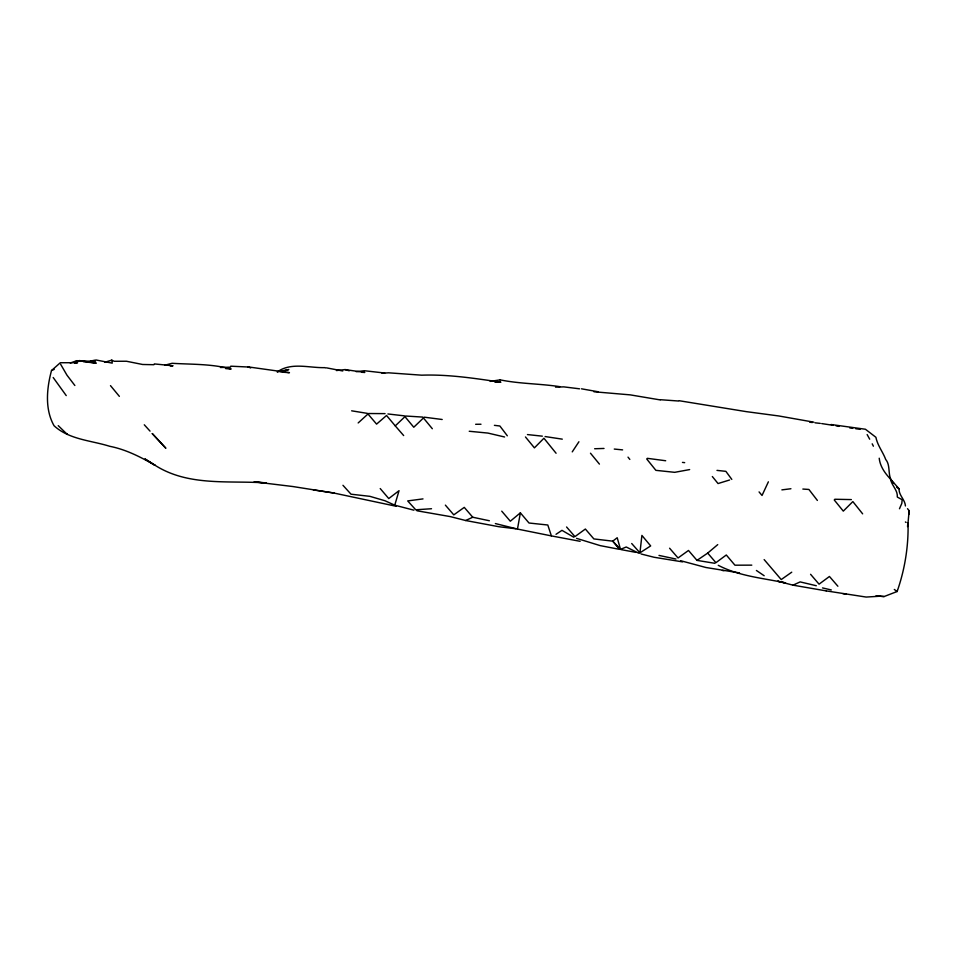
<?xml version="1.0" encoding="UTF-8"?>
<svg xmlns="http://www.w3.org/2000/svg" width="957" height="957" viewBox="0 0 957 957"><rect width="100%" height="100%" fill="white"/><g stroke="black" fill="none" stroke-linecap="round" stroke-linejoin="round"><path stroke-width="1.44" d="M907.523 508.693L909.15 510.703L907.87 524.592M908.815 514.376L909.15 510.703M639.934 552.823L641.908 535.418L650.664 545.909L639.934 552.823L631.704 543.516M897.247 590.493L897.116 591.522L884.101 596.546L876.193 595.936L884.101 596.546M551.388 535.896L517.474 529.065L520.381 512.844L529.006 523.012L547.799 525.01L551.388 535.896L580.133 541.315M907.523 526.601L908.229 522.881L907.571 525.632M907.726 525.525L908.229 522.881M413.891 510.177L394.751 505.188L399.045 490.678L388.757 498.561L380.216 488.56M74.837 363.241L77.637 362.691L60.315 362.739L51.511 370.526C46.749 388.147 44.644 409.177 54.071 425.769C69.275 439.658 90.939 440.399 109.732 446.297C126.037 449.491 140.846 457.135 155.13 465.341C188.565 486.623 228.843 480.354 266.237 482.926L254.107 481.826L292.89 486.539L334.28 493.082L333.072 492.867L396.282 506.289M899.472 508.753L901.817 503.406L902.152 499.733L897.307 497.054C897.881 490.08 891.649 485.618 890.512 479.11C885.069 473.368 880.033 466.394 879.22 458.212M768.375 481.826L762.035 495.463L759.068 491.922M572.25 451.871L578.913 441.763M403.663 435.567L395.265 425.889L404.955 416.642L413.771 427.241L423.449 417.982L432.325 428.736M74.802 362.619L76.895 360.657L80.4 361.351M358.169 422.946L367.99 413.998L376.58 424.118L386.544 415.482L395.265 425.889M669.589 548.217L678.034 557.979L688.49 550.466L696.995 560.383L707.702 553.098L717.738 544.617M520.381 512.844L510.308 521.218L501.743 511.17M494.948 382.214L500.87 382.202C474.576 378.326 448.199 374.259 421.714 375.18L388.53 372.811L381.975 373.266M791.738 572.19L781.223 579.571L764.141 559.582M556.017 534.305L561.974 530.345L573.805 537.236M277.207 371.974C291.179 361.902 309.075 368.062 324.925 367.644L325.428 367.955M416.941 510.775L450.28 516.601L465.64 520.512L472.746 517.235L489.362 520.752M718.264 565.312C739.139 576.21 762.885 578.088 785.541 582.909L777.682 581.198L792.982 585.158L800.16 581.904L816.309 585.732M51.511 370.526L54.214 369.39M566.568 526.984L574.942 536.614L585.373 529.03L593.866 538.923L612.755 541.16L620.495 549.354L626.237 546.997L638.821 553.254M70.268 363.026L76.895 360.657M729.593 479.995L718.049 483.548L712.331 476.538M104.756 362.26L111.766 360.143L114.194 361.279L126.456 361.244L142.605 364.485L153.91 364.713M90.425 361.076L95.03 360.155M164.987 365.155L172.093 363.301C191.95 364.497 211.724 363.792 231.151 369.019L225.661 368.589M280.305 371.783L288.775 369.522L277.769 371.842M336.409 370.55L344.987 369.581L364.796 372.429L361.973 372.321M154.244 363.911L173.05 365.777L170.31 366.005M689.638 469.576L674.697 472.327L655.88 470.342L646.753 459.025M230.745 366.184L249.394 367.069L289.457 372.68L282.148 372.153M490.14 381.376L499.949 379.905M423.006 498.896L407.694 500.918L415.733 509.794L431.511 508.729M781.881 489.876L790.925 488.74M356.207 371.687L364.354 370.73L384.726 373.039M555.538 387.13L563.757 386.867L579.559 388.817M879.83 596.235L866.169 597.06L826.19 590.888M220.457 367.512L230.553 367.141M594.644 448.749L604.011 448.45M475.653 424.286L480.988 424.238M751.795 565.144L734.94 565.192L726.303 554.988L715.92 562.68L707.702 553.098M368.445 413.52L385.049 413.627M77.529 361.016L95.521 361.256M834.767 499.255L851.347 499.59M593.95 391.76L630.244 394.87L660.163 399.906M660.497 399.715L678.561 401.019M405.481 416.008L422.743 417.085M665.677 460.748L647.303 458.319M802.851 489.051L808.904 489.458L817.374 500.439M469.241 431.26L487.938 433.078L504.59 436.99M559.881 386.676C539.987 383.613 519.842 383.901 500.104 379.857M614.274 449.06L622.6 449.886M527.451 434.574L542.344 436.165M716.984 470.389L725.873 471.346L731.806 479.397M809.766 422.228L812.397 422.515M815.029 422.815L820.305 423.401M83.283 361.674L96.238 363.146L79.323 360.55M682.461 462.398L684.674 462.65M387.908 413.962L404.333 415.852M494.398 425.339L499.877 425.997L507.318 435.806M515.847 528.766L498.956 526.733L465.64 520.512M424.107 417.168L442.182 419.489M821.704 423.58L833.152 425.327M679.279 400.744L746.328 411.642L778.771 415.96L813.845 422.169M849.804 427.946L852.747 428.329M855.702 428.724L860.128 429.31M739.498 572.908L705.931 567.501L680.583 560.694M722.391 570.48L723.947 570.707M313.322 489.924L334.28 493.082M545.107 436.548L562.285 439.155M842.902 593.651L846.335 594.201M831.059 424.513L865.439 429.25L875.906 437.289C877.473 445.412 882.94 451.967 885.703 459.468C891.362 466.095 886.589 477.005 893.671 483.177M351.65 410.816L367.5 413.4M696.995 560.383L714.891 563.314M682.628 561.879L654.062 557.261L641.106 553.995M792.982 585.158L826.106 590.876M836.071 425.853L838.99 426.367M581.473 388.805L597.993 391.736M620.973 549.593L635.867 552.368M326.469 367.847L342.762 370.969M95.987 359.976L112.244 363.134L111.766 360.143M658.99 555.419L675.965 559.032M517.474 529.065L495.367 523.563M822.53 587.921L831.31 589.955M249.394 367.069L247.875 366.71L250.674 367.978M344.987 369.581L349.245 370.802M576.557 538.36L600.171 545.61L619.454 549.342L612.755 541.16L617.205 537.738L620.495 549.354M394.751 505.188L385.049 500.774L369.869 496.336L351.016 494.195L342.965 485.295M145.225 459.145L155.13 465.341L145.045 459.001M896.757 487.34L899.054 488.788C898.695 495.248 905.023 499.554 905.43 505.954M905.406 521.984L906.1 522.426M756.413 570.48L764.164 575.731M894.305 589.452L897.116 591.522C904.724 569.929 908.504 546.77 908.061 523.862M66.38 433.557L67.265 434.406L58.233 425.638M144.28 424.788L150.034 431.128M890.512 479.11L899.054 488.788M837.877 586.234L829.444 576.473L819.06 584.177L810.579 574.296M445.376 505.129L453.785 514.866L464.265 507.377L472.746 517.235M556.077 453.247L543.935 438.246L534.413 447.864L525.465 436.966M66.236 395.6L53.185 377.513M862.64 513.849L852.854 501.588L843.296 511.122L834.217 499.925M110.486 385.623L119.362 396.365M74.861 385.492L66.966 375.18L60.65 364.306M590.481 453.211L599.417 464.097M628.019 457.135L629.826 459.42M867.15 434.562L869.686 439.191M872.198 443.833L873.394 446.201M165.728 448.103L152.295 433.605L165.728 448.103"/></g></svg>
